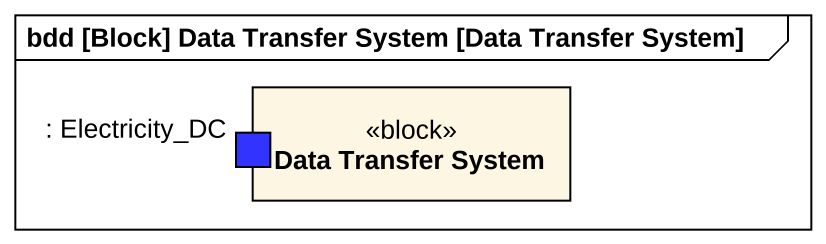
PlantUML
@startuml
mainframe bdd [Block] Data Transfer System [Data Transfer System]
rectangle "Data Transfer System" as Data_Transfer_System <<block>> {
  port ": Electricity_DC" as Electricity_DC #3333FF
}
@enduml
